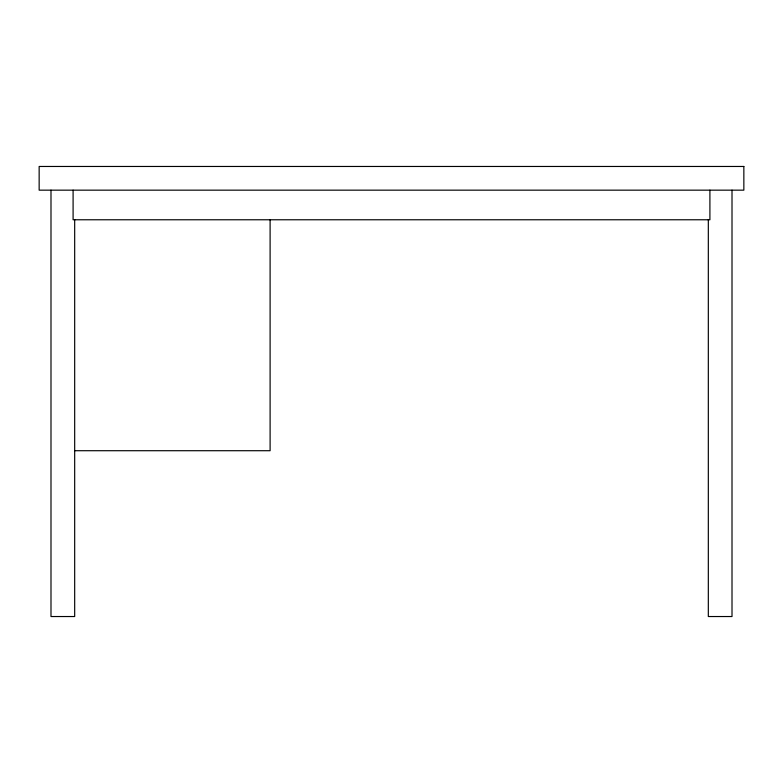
<?xml version="1.0" encoding="UTF-8"?>
<svg xmlns="http://www.w3.org/2000/svg" width="783" height="783" viewBox="0 0 783 783"><rect width="100%" height="100%" fill="white"/><g stroke="black" fill="none" stroke-linecap="round" stroke-linejoin="round"><path stroke-width="1.17" d="M74.679 450.714L270.106 450.714L270.106 219.514M732.007 190.161L732.007 616.534L708.321 616.534L708.321 219.769M709.907 190.161L709.907 219.769L73.093 219.769L73.093 190.161M74.679 219.514L74.679 616.534L50.993 616.534L50.993 190.161M743.85 166.466L39.15 166.466L39.15 190.161L743.85 190.161L743.85 166.466"/></g></svg>
